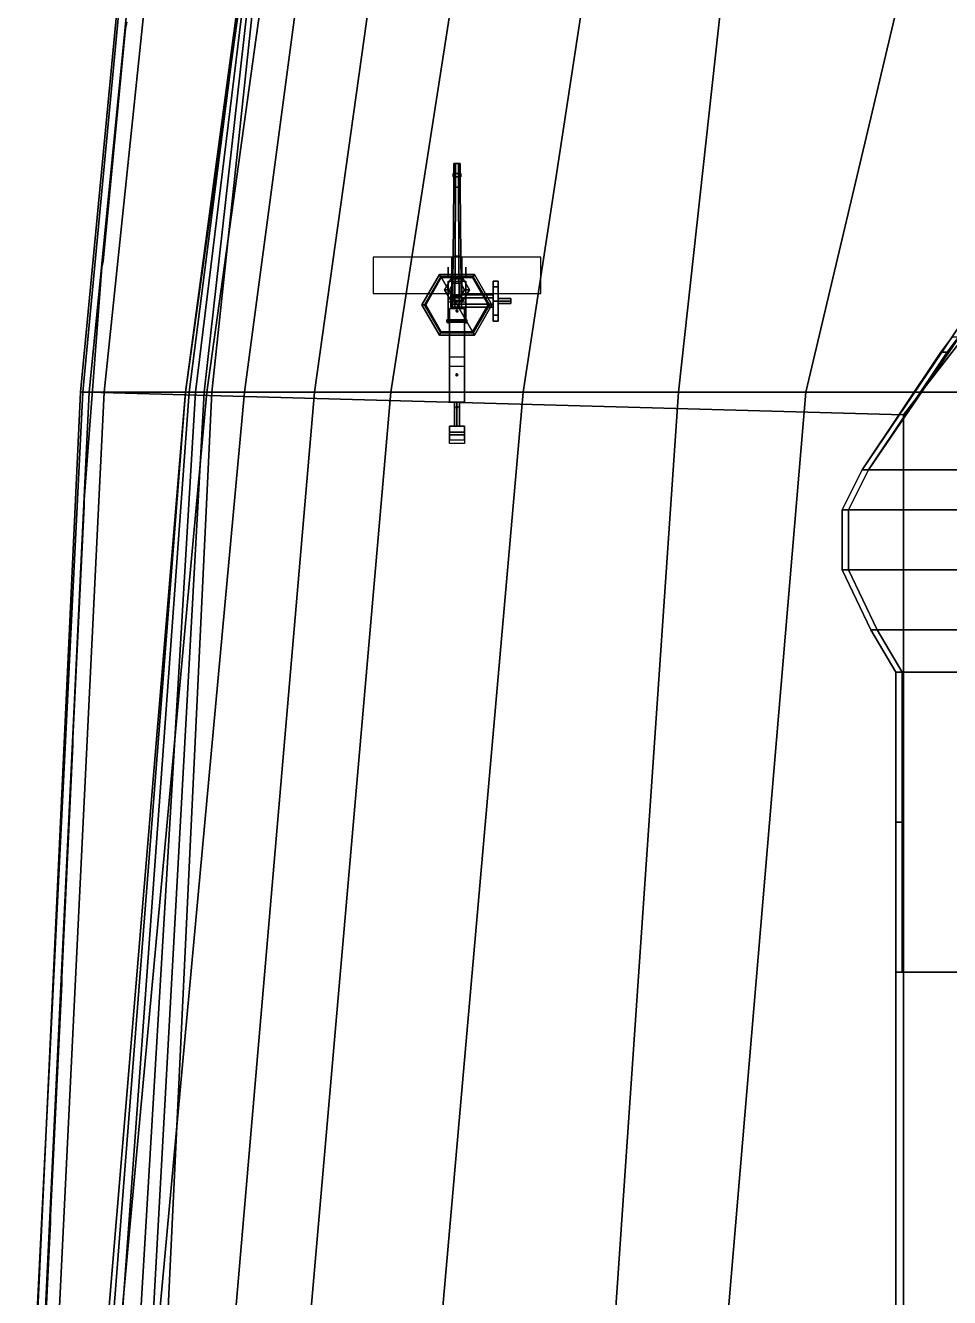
# Model space of a CAD drawing. Header units: millimetres. Extents: x -12 to 12, y -117 to 93.
# Drawn here: x -10.85 to -3.46, y 30.88 to 41.05 of the extents above; entities that cross this region are included whole.
import ezdxf

# ---------------------------------------------------------------- set-up
doc = ezdxf.new("R2010")
doc.units = ezdxf.units.MM
doc.header["$MEASUREMENT"] = 0
for name, color, linetype in [('barrel', 1, 'Continuous'), ('railings', 6, 'Continuous'), ('sleeve', 5, 'Continuous'), ('supersctucture', 3, 'Continuous'), ('turret', 2, 'Continuous')]:
    doc.layers.add(name, color=color, linetype=linetype)

msp = doc.modelspace()

# ---------------------------------------------------------------- linework, layer by layer
for points in [[(-9.46, 47.04, 6.12), (-9.56, 47.04, 5.92), (-10.41, 38.12, 5.7), (-10.34, 38.12, 6.03)], [(-9.56, 47.04, 5.92), (-9.55, 47.04, 5.74), (-10.39, 38.12, 5.5), (-10.41, 38.12, 5.7)], [(-9.55, 47.04, 5.74), (-9.29, 47.04, 4.57), (-10.22, 38.12, 4.57), (-10.39, 38.12, 5.5)], [(-9.29, 47.04, 4.57), (-8.41, 47.04, 1.11), (-9.36, 38.12, 1.11), (-10.22, 38.12, 4.57)], [(-8.33, 47.04, -1.35), (-8.16, 47.04, -2.68), (-9.4, 38.12, -2.68), (-9.57, 38.12, -1.51)], [(-8.4, 47.04, -0.06), (-8.37, 47.04, -0.58), (-9.57, 38.12, -0.89), (-9.54, 38.12, -0.06)], [(-8.37, 47.04, -0.58), (-8.33, 47.04, -1.35), (-9.57, 38.12, -1.51), (-9.57, 38.12, -0.89)], [(-8.4, 47.04, -0.06), (-8.4, 47.04, -0.06), (-9.54, 38.12, -0.06), (-9.49, 38.12, 0.39)], [(-8.42, 47.04, 0.7), (-8.4, 47.04, -0.06), (-9.49, 38.12, 0.39), (-9.42, 38.12, 0.7)], [(-8.41, 47.04, 1.11), (-8.42, 47.04, 0.7), (-9.42, 38.12, 0.7), (-9.36, 38.12, 1.11)], [(-8.16, 47.04, -2.68), (-7.91, 47.04, -3.56), (-9.1, 38.12, -3.61), (-9.4, 38.12, -2.68)], [(-7.91, 47.04, -3.56), (-7.29, 47.04, -4.7), (-8.54, 38.12, -4.7), (-9.1, 38.12, -3.61)], [(-7.29, 47.04, -4.7), (-6.54, 47.04, -5.53), (-7.93, 38.12, -5.44), (-8.54, 38.12, -4.7)], [(-6.54, 47.04, -5.53), (-5.51, 47.04, -6.24), (-6.87, 38.12, -6.24), (-7.93, 38.12, -5.44)], [(-5.51, 47.04, -6.24), (-4.65, 47.04, -6.62), (-5.63, 38.12, -6.77), (-6.87, 38.12, -6.24)], [(-4.65, 47.04, -6.62), (-2.5, 47.04, -7.02), (-4.61, 38.12, -7.02), (-5.63, 38.12, -6.77)], [(0, 38.12, -7.11), (-4.61, 38.12, -7.02), (-2.5, 47.04, -7.02), (0, 47.04, -7.11)], [(-4.16, 37.5, 9.45), (-2.03, 40.65, 9.45), (2.03, 40.65, 9.45), (4.16, 37.5, 9.45)], [(-4.16, 37.5, 9.55), (-2.03, 40.65, 9.55), (-2.03, 40.65, 9.45), (-4.16, 37.5, 9.45)], [(4.11, 37.5, 9.55), (1.99, 40.6, 9.55), (-1.99, 40.6, 9.55), (-4.11, 37.5, 9.55)], [(-7.65, 38.82, 6.11), (-7.525, 39.037, 6.11), (-7.54, 39.062, 6.08), (-7.68, 38.82, 6.08)], [(-7.54, 39.062, 6.03), (-7.68, 38.82, 6.03), (-7.68, 38.82, 6.08), (-7.54, 39.062, 6.08)], [(-7.525, 39.037, 6.11), (-7.65, 38.82, 6.11), (-7.65, 38.82, 6.72), (-7.525, 39.037, 6.72)], [(-7.525, 39.037, 6.11), (-7.275, 39.037, 6.11), (-7.26, 39.062, 6.08), (-7.54, 39.062, 6.08)], [(-7.26, 39.062, 6.03), (-7.54, 39.062, 6.03), (-7.54, 39.062, 6.08), (-7.26, 39.062, 6.08)], [(-7.275, 39.037, 6.11), (-7.525, 39.037, 6.11), (-7.525, 39.037, 6.72), (-7.275, 39.037, 6.72)], [(-7.275, 39.037, 6.11), (-7.15, 38.82, 6.11), (-7.12, 38.82, 6.08), (-7.26, 39.062, 6.08)], [(-7.15, 38.82, 6.11), (-7.275, 39.037, 6.11), (-7.275, 39.037, 6.72), (-7.15, 38.82, 6.72)], [(-7.12, 38.82, 6.03), (-7.26, 39.062, 6.03), (-7.26, 39.062, 6.08), (-7.12, 38.82, 6.08)], [(-7.525, 38.603, 6.11), (-7.65, 38.82, 6.11), (-7.68, 38.82, 6.08), (-7.54, 38.578, 6.08)], [(-7.68, 38.82, 6.03), (-7.54, 38.578, 6.03), (-7.54, 38.578, 6.08), (-7.68, 38.82, 6.08)], [(-7.65, 38.82, 6.11), (-7.525, 38.603, 6.11), (-7.525, 38.603, 6.72), (-7.65, 38.82, 6.72)], [(-7.275, 38.603, 6.11), (-7.15, 38.82, 6.11), (-7.15, 38.82, 6.72), (-7.275, 38.603, 6.72)], [(-7.15, 38.82, 6.11), (-7.275, 38.603, 6.11), (-7.26, 38.578, 6.08), (-7.12, 38.82, 6.08)], [(-7.26, 38.578, 6.03), (-7.12, 38.82, 6.03), (-7.12, 38.82, 6.08), (-7.26, 38.578, 6.08)], [(-7.275, 38.603, 6.11), (-7.525, 38.603, 6.11), (-7.54, 38.578, 6.08), (-7.26, 38.578, 6.08)], [(-7.54, 38.578, 6.03), (-7.26, 38.578, 6.03), (-7.26, 38.578, 6.08), (-7.54, 38.578, 6.08)], [(-7.525, 38.603, 6.11), (-7.275, 38.603, 6.11), (-7.275, 38.603, 6.72), (-7.525, 38.603, 6.72)], [(-3.53, 38.44, 11.39), (-3.48, 38.44, 11.39), (-3.39, 38.56, 11.58), (-3.44, 38.56, 11.58)], [(-3.44, 38.56, 11.58), (-3.443, 38.56, 9.55), (-3.524, 38.44, 9.55), (-3.53, 38.44, 11.39)], [(-3.48, 38.44, 11.39), (-3.48, 38.44, 9.55), (-3.39, 38.56, 9.55), (-3.39, 38.56, 11.58)], [(-4.16, 37.5, 11.39), (-4.11, 37.5, 11.39), (-3.48, 38.44, 11.39), (-3.53, 38.44, 11.39)], [(-3.53, 38.44, 11.39), (-3.524, 38.44, 9.55), (-4.16, 37.5, 9.55), (-4.16, 37.5, 11.39)], [(-4.11, 37.5, 11.39), (-4.11, 37.5, 9.55), (-3.48, 38.44, 9.55), (-3.48, 38.44, 11.39)], [(-10.39, 38.12, 5.5), (-10.22, 38.12, 4.57), (-10.67, 28.89, 4.57), (-10.85, 28.89, 5.5)], [(-10.41, 38.12, 5.7), (-10.39, 38.12, 5.5), (-10.85, 28.89, 5.5), (-10.84, 28.89, 5.7)], [(-10.34, 38.12, 6.03), (-10.41, 38.12, 5.7), (-10.84, 28.89, 5.7), (-10.78, 28.89, 6)], [(-10.22, 38.12, 4.57), (-9.36, 38.12, 1.11), (-9.8, 28.89, 1.01), (-10.67, 28.89, 4.57)], [(-9.57, 38.12, -1.51), (-9.4, 38.12, -2.68), (-10.25, 28.89, -2.68), (-10.34, 28.89, -1.97)], [(-9.57, 38.12, -0.89), (-9.57, 38.12, -1.51), (-10.34, 28.89, -1.32), (-10.29, 28.89, -0.83)], [(-9.57, 38.12, -1.51), (-9.57, 38.12, -1.51), (-10.34, 28.89, -1.97), (-10.34, 28.89, -1.32)], [(-9.54, 38.12, -0.06), (-9.57, 38.12, -0.89), (-10.29, 28.89, -0.83), (-10.21, 28.89, -0.06)], [(-9.4, 38.12, -2.68), (-9.1, 38.12, -3.61), (-9.95, 28.89, -3.61), (-10.25, 28.89, -2.68)], [(-9.49, 38.12, 0.39), (-9.54, 38.12, -0.06), (-10.21, 28.89, -0.06), (-10.04, 28.89, 0.39)], [(-9.42, 38.12, 0.7), (-9.49, 38.12, 0.39), (-10.04, 28.89, 0.39), (-9.93, 28.89, 0.7)], [(-9.1, 38.12, -3.61), (-8.54, 38.12, -4.7), (-9.33, 28.89, -4.83), (-9.95, 28.89, -3.61)], [(-9.36, 38.12, 1.11), (-9.42, 38.12, 0.7), (-9.93, 28.89, 0.7), (-9.8, 28.89, 1.01)], [(-8.54, 38.12, -4.7), (-7.93, 38.12, -5.44), (-8.73, 28.89, -5.52), (-9.33, 28.89, -4.83)], [(-7.93, 38.12, -5.44), (-6.87, 38.12, -6.24), (-7.68, 28.89, -6.31), (-8.73, 28.89, -5.52)], [(-6.87, 38.12, -6.24), (-5.63, 38.12, -6.77), (-6.26, 28.89, -6.94), (-7.68, 28.89, -6.31)], [(-5.63, 38.12, -6.77), (-4.61, 38.12, -7.02), (-5.39, 28.89, -7.08), (-6.26, 28.89, -6.94)], [(0, 28.89, -7.11), (-5.39, 28.89, -7.08), (-4.61, 38.12, -7.02), (0, 38.12, -7.11)], [(-4.32, 37.18, 9.45), (-4.16, 37.5, 9.45), (4.16, 37.5, 9.45), (4.32, 37.18, 9.45)], [(-4.32, 37.18, 11.39), (-4.27, 37.18, 11.39), (-4.11, 37.5, 11.39), (-4.16, 37.5, 11.39)], [(-4.16, 37.5, 11.39), (-4.16, 37.5, 9.45), (-4.32, 37.18, 9.45), (-4.32, 37.18, 11.39)], [(4.11, 37.5, 9.55), (-4.11, 37.5, 9.55), (-4.27, 37.18, 9.55), (4.27, 37.18, 9.55)], [(-4.27, 37.18, 11.39), (-4.27, 37.18, 9.55), (-4.11, 37.5, 9.55), (-4.11, 37.5, 11.39)], [(-4.32, 36.7, 9.45), (-4.32, 37.18, 9.45), (4.32, 37.18, 9.45), (4.32, 36.7, 9.45)], [(-4.32, 36.7, 11.39), (-4.27, 36.7, 11.39), (-4.27, 37.18, 11.39), (-4.32, 37.18, 11.39)], [(-4.32, 37.18, 11.39), (-4.32, 37.18, 9.45), (-4.32, 36.7, 9.45), (-4.32, 36.7, 11.39)], [(4.27, 37.18, 9.55), (-4.27, 37.18, 9.55), (-4.27, 36.7, 9.55), (4.27, 36.7, 9.55)], [(-4.27, 36.7, 11.39), (-4.27, 36.7, 9.55), (-4.27, 37.18, 9.55), (-4.27, 37.18, 11.39)], [(-4.09, 36.22, 9.45), (-4.32, 36.7, 9.45), (4.32, 36.7, 9.45), (4.09, 36.22, 9.45)], [(-4.09, 36.22, 11.39), (-4.04, 36.22, 11.39), (-4.27, 36.7, 11.39), (-4.32, 36.7, 11.39)], [(-4.32, 36.7, 11.39), (-4.32, 36.7, 9.45), (-4.09, 36.22, 9.45), (-4.09, 36.22, 11.39)], [(4.27, 36.7, 9.55), (-4.27, 36.7, 9.55), (-4.04, 36.22, 9.55), (4.04, 36.22, 9.55)], [(-4.04, 36.22, 11.39), (-4.04, 36.22, 9.55), (-4.27, 36.7, 9.55), (-4.27, 36.7, 11.39)], [(-3.89, 35.88, 9.45), (-4.09, 36.22, 9.45), (4.09, 36.22, 9.45), (3.89, 35.88, 9.45)], [(-3.89, 35.88, 11.39), (-3.84, 35.88, 11.39), (-4.04, 36.22, 11.39), (-4.09, 36.22, 11.39)], [(-4.09, 36.22, 11.39), (-4.09, 36.22, 9.45), (-3.89, 35.88, 9.45), (-3.89, 35.88, 11.39)], [(4.04, 36.22, 9.55), (-4.04, 36.22, 9.55), (-3.84, 35.88, 9.55), (3.84, 35.88, 9.55)], [(-3.84, 35.88, 11.39), (-3.84, 35.88, 9.55), (-4.04, 36.22, 9.55), (-4.04, 36.22, 11.39)], [(-3.89, 30.68, 9.45), (-3.89, 35.88, 9.45), (3.89, 35.88, 9.45), (3.89, 30.68, 9.45)], [(-3.89, 30.68, 9.55), (-3.89, 35.88, 9.55), (-3.89, 35.88, 9.45), (-3.89, 30.68, 9.45)], [(-3.89, 34.68, 11.39), (-3.84, 34.68, 11.39), (-3.84, 35.88, 11.39), (-3.89, 35.88, 11.39)], [(-3.89, 35.88, 11.39), (-3.89, 35.88, 9.55), (-3.89, 34.68, 9.55), (-3.89, 34.68, 11.39)], [(3.84, 35.88, 9.55), (-3.84, 35.88, 9.55), (-3.84, 33.48, 9.55), (3.84, 33.48, 9.55)], [(-3.84, 34.68, 11.39), (-3.84, 34.68, 9.55), (-3.84, 35.88, 9.55), (-3.84, 35.88, 11.39)], [(-3.89, 34.68, 11.08), (-3.84, 34.68, 11.08), (-3.84, 34.68, 11.39), (-3.89, 34.68, 11.39)], [(-3.89, 33.48, 11.08), (-3.84, 33.48, 11.08), (-3.84, 34.68, 11.08), (-3.89, 34.68, 11.08)], [(-3.89, 34.68, 11.08), (-3.89, 34.68, 9.55), (-3.89, 33.48, 9.55), (-3.89, 33.48, 11.08)], [(-3.84, 33.48, 11.08), (-3.84, 33.48, 9.55), (-3.84, 34.68, 9.55), (-3.84, 34.68, 11.08)], [(-3.89, 33.48, 9.55), (-3.84, 33.48, 9.55), (-3.84, 33.48, 11.08), (-3.89, 33.48, 11.08)], [(3.89, 33.48, 9.55), (-3.89, 33.48, 9.55), (-3.89, 30.68, 9.55), (3.89, 30.68, 9.55)]]:
    msp.add_3dface(points)
at = {"layer": 'barrel'}
for points in [[(-7.387, 39.95, 7.068), (-7.412, 39.95, 7.068), (-7.425, 39.95, 7.09), (-7.375, 39.95, 7.09)], [(-7.375, 39.95, 7.09), (-7.425, 39.95, 7.09), (-7.412, 39.95, 7.112), (-7.387, 39.95, 7.112)], [(-7.425, 39.95, 7.09), (-7.412, 39.95, 7.068), (-7.412, 39.76, 7.068), (-7.425, 39.76, 7.09)], [(-7.412, 39.95, 7.112), (-7.425, 39.95, 7.09), (-7.425, 39.76, 7.09), (-7.412, 39.76, 7.112)], [(-7.412, 39.95, 7.068), (-7.387, 39.95, 7.068), (-7.387, 39.76, 7.068), (-7.412, 39.76, 7.068)], [(-7.387, 39.95, 7.112), (-7.412, 39.95, 7.112), (-7.412, 39.76, 7.112), (-7.387, 39.76, 7.112)], [(-7.387, 39.95, 7.068), (-7.375, 39.95, 7.09), (-7.375, 39.76, 7.09), (-7.387, 39.76, 7.068)], [(-7.375, 39.95, 7.09), (-7.387, 39.95, 7.112), (-7.387, 39.76, 7.112), (-7.375, 39.76, 7.09)], [(-7.37, 39.87, 7.09), (-7.43, 39.87, 7.09), (-7.415, 39.87, 7.116), (-7.385, 39.87, 7.116)], [(-7.385, 39.87, 7.064), (-7.415, 39.87, 7.064), (-7.43, 39.87, 7.09), (-7.37, 39.87, 7.09)], [(-7.43, 39.87, 7.09), (-7.415, 39.87, 7.064), (-7.415, 39.845, 7.064), (-7.43, 39.845, 7.09)], [(-7.415, 39.87, 7.116), (-7.43, 39.87, 7.09), (-7.43, 39.845, 7.09), (-7.415, 39.845, 7.116)], [(-7.37, 39.845, 7.09), (-7.43, 39.845, 7.09), (-7.415, 39.845, 7.064), (-7.385, 39.845, 7.064)], [(-7.385, 39.845, 7.116), (-7.415, 39.845, 7.116), (-7.43, 39.845, 7.09), (-7.37, 39.845, 7.09)], [(-7.415, 39.87, 7.064), (-7.385, 39.87, 7.064), (-7.385, 39.845, 7.064), (-7.415, 39.845, 7.064)], [(-7.385, 39.87, 7.116), (-7.415, 39.87, 7.116), (-7.415, 39.845, 7.116), (-7.385, 39.845, 7.116)], [(-7.385, 39.87, 7.064), (-7.37, 39.87, 7.09), (-7.37, 39.845, 7.09), (-7.385, 39.845, 7.064)], [(-7.37, 39.87, 7.09), (-7.385, 39.87, 7.116), (-7.385, 39.845, 7.116), (-7.37, 39.845, 7.09)], [(-7.43, 39.21, 7.09), (-7.415, 39.21, 7.116), (-7.412, 39.76, 7.112), (-7.425, 39.76, 7.09)], [(-7.415, 39.21, 7.064), (-7.43, 39.21, 7.09), (-7.425, 39.76, 7.09), (-7.412, 39.76, 7.068)], [(-7.415, 39.21, 7.116), (-7.385, 39.21, 7.116), (-7.387, 39.76, 7.112), (-7.412, 39.76, 7.112)], [(-7.385, 39.21, 7.064), (-7.415, 39.21, 7.064), (-7.412, 39.76, 7.068), (-7.387, 39.76, 7.068)], [(-7.385, 39.21, 7.116), (-7.37, 39.21, 7.09), (-7.375, 39.76, 7.09), (-7.387, 39.76, 7.112)], [(-7.37, 39.21, 7.09), (-7.385, 39.21, 7.064), (-7.387, 39.76, 7.068), (-7.375, 39.76, 7.09)], [(-7.43, 39.21, 7.09), (-7.415, 39.21, 7.064), (-7.417, 38.79, 7.06), (-7.435, 38.79, 7.09)], [(-7.415, 39.21, 7.116), (-7.43, 39.21, 7.09), (-7.435, 38.79, 7.09), (-7.417, 38.79, 7.12)], [(-7.415, 39.21, 7.064), (-7.385, 39.21, 7.064), (-7.382, 38.79, 7.06), (-7.417, 38.79, 7.06)], [(-7.385, 39.21, 7.116), (-7.415, 39.21, 7.116), (-7.417, 38.79, 7.12), (-7.382, 38.79, 7.12)], [(-7.385, 39.21, 7.064), (-7.37, 39.21, 7.09), (-7.365, 38.79, 7.09), (-7.382, 38.79, 7.06)], [(-7.37, 39.21, 7.09), (-7.385, 39.21, 7.116), (-7.382, 38.79, 7.12), (-7.365, 38.79, 7.09)]]:
    msp.add_3dface(points, dxfattribs=at)
at = {"layer": 'railings'}
for points in [[(-10.05, 41.03, 7.16), (-10.05, 41.03, 7.21), (-10.23, 39.17, 7.21), (-10.23, 39.17, 7.16)], [(-10.23, 39.17, 7.16), (-10.23, 39.17, 7.21), (-10.05, 41.03, 7.21), (-10.05, 41.03, 7.16)], [(-10.23, 39.17, 6.64), (-10.23, 39.17, 6.69), (-10.05, 41.03, 6.69), (-10.05, 41.03, 6.64)], [(-10.05, 41.03, 6.64), (-10.05, 41.03, 6.69), (-10.23, 39.17, 6.69), (-10.23, 39.17, 6.64)], [(-10.05, 41.03, 7.21), (-10.04, 41.08, 7.21), (-10.04, 41.08, 6.03), (-10.05, 41.03, 6.03)], [(-10.05, 41.03, 6.03), (-10.04, 41.08, 6.03), (-10.04, 41.08, 7.21), (-10.05, 41.03, 7.21)], [(-10.24, 39.12, 7.16), (-10.24, 39.12, 7.21), (-10.38, 37.26, 7.2), (-10.38, 37.26, 7.15)], [(-10.38, 37.26, 7.15), (-10.38, 37.26, 7.2), (-10.24, 39.12, 7.21), (-10.24, 39.12, 7.16)], [(-10.38, 37.26, 6.63), (-10.38, 37.26, 6.68), (-10.24, 39.12, 6.69), (-10.24, 39.12, 6.64)], [(-10.24, 39.12, 6.64), (-10.24, 39.12, 6.69), (-10.38, 37.26, 6.68), (-10.38, 37.26, 6.63)], [(-10.24, 39.12, 7.21), (-10.23, 39.17, 7.21), (-10.23, 39.17, 6.03), (-10.24, 39.12, 6.03)], [(-10.24, 39.12, 6.03), (-10.23, 39.17, 6.03), (-10.23, 39.17, 7.21), (-10.24, 39.12, 7.21)], [(-10.38, 37.21, 6.02), (-10.38, 37.26, 6.02), (-10.38, 37.26, 7.2), (-10.38, 37.21, 7.2)], [(-10.38, 37.21, 7.2), (-10.38, 37.26, 7.2), (-10.38, 37.26, 6.02), (-10.38, 37.21, 6.02)], [(-10.47, 35.35, 7.15), (-10.47, 35.35, 7.2), (-10.38, 37.21, 7.2), (-10.38, 37.21, 7.15)], [(-10.38, 37.21, 7.15), (-10.38, 37.21, 7.2), (-10.47, 35.35, 7.2), (-10.47, 35.35, 7.15)], [(-10.38, 37.21, 6.63), (-10.38, 37.21, 6.68), (-10.47, 35.35, 6.68), (-10.47, 35.35, 6.63)], [(-10.47, 35.35, 6.63), (-10.47, 35.35, 6.68), (-10.38, 37.21, 6.68), (-10.38, 37.21, 6.63)], [(-10.47, 35.3, 6.02), (-10.47, 35.35, 6.02), (-10.47, 35.35, 7.2), (-10.47, 35.3, 7.2)], [(-10.47, 35.3, 7.2), (-10.47, 35.35, 7.2), (-10.47, 35.35, 6.02), (-10.47, 35.3, 6.02)], [(-10.56, 33.44, 7.14), (-10.56, 33.44, 7.19), (-10.47, 35.3, 7.2), (-10.47, 35.3, 7.15)], [(-10.47, 35.3, 7.15), (-10.47, 35.3, 7.2), (-10.56, 33.44, 7.19), (-10.56, 33.44, 7.14)], [(-10.47, 35.3, 6.63), (-10.47, 35.3, 6.68), (-10.56, 33.44, 6.67), (-10.56, 33.44, 6.62)], [(-10.56, 33.44, 6.62), (-10.56, 33.44, 6.67), (-10.47, 35.3, 6.68), (-10.47, 35.3, 6.63)], [(-10.65, 31.53, 7.13), (-10.65, 31.53, 7.18), (-10.56, 33.39, 7.19), (-10.56, 33.39, 7.14)], [(-10.56, 33.39, 7.14), (-10.56, 33.39, 7.19), (-10.65, 31.53, 7.18), (-10.65, 31.53, 7.13)], [(-10.56, 33.39, 6.62), (-10.56, 33.39, 6.67), (-10.65, 31.53, 6.66), (-10.65, 31.53, 6.61)], [(-10.65, 31.53, 6.61), (-10.65, 31.53, 6.66), (-10.56, 33.39, 6.67), (-10.56, 33.39, 6.62)], [(-10.56, 33.39, 6.01), (-10.56, 33.44, 6.01), (-10.56, 33.44, 7.19), (-10.56, 33.39, 7.19)], [(-10.56, 33.39, 7.19), (-10.56, 33.44, 7.19), (-10.56, 33.44, 6.01), (-10.56, 33.39, 6.01)], [(-10.65, 31.48, 7.13), (-10.65, 31.48, 7.18), (-10.74, 29.62, 7.18), (-10.74, 29.62, 7.13)], [(-10.74, 29.62, 7.13), (-10.74, 29.62, 7.18), (-10.65, 31.48, 7.18), (-10.65, 31.48, 7.13)], [(-10.74, 29.62, 6.61), (-10.74, 29.62, 6.66), (-10.65, 31.48, 6.66), (-10.65, 31.48, 6.61)], [(-10.65, 31.48, 6.61), (-10.65, 31.48, 6.66), (-10.74, 29.62, 6.66), (-10.74, 29.62, 6.61)], [(-10.65, 31.48, 7.18), (-10.65, 31.53, 7.18), (-10.65, 31.53, 6), (-10.65, 31.48, 6)], [(-10.65, 31.48, 6), (-10.65, 31.53, 6), (-10.65, 31.53, 7.18), (-10.65, 31.48, 7.18)]]:
    msp.add_3dface(points, dxfattribs=at)
at = {"layer": 'sleeve'}
for points in [[(-7.34, 38.79, 7.06), (-7.34, 38.7, 7.01), (-7.46, 38.7, 7.01), (-7.46, 38.79, 7.06)], [(-7.34, 38.79, 7.12), (-7.34, 38.79, 7.06), (-7.46, 38.79, 7.06), (-7.46, 38.79, 7.12)], [(-7.46, 38.79, 7.06), (-7.46, 38.7, 7.01), (-7.46, 38.7, 7.16), (-7.46, 38.79, 7.12)], [(-7.46, 38.79, 7.12), (-7.46, 38.7, 7.16), (-7.34, 38.7, 7.16), (-7.34, 38.79, 7.12)], [(-7.41, 38.77, 7.26), (-7.4, 38.76, 7.26), (-7.39, 38.77, 7.26), (-7.4, 38.78, 7.26)], [(-7.4, 38.78, 7.12), (-7.41, 38.77, 7.12), (-7.41, 38.77, 7.26), (-7.4, 38.78, 7.26)], [(-7.39, 38.77, 7.12), (-7.4, 38.78, 7.12), (-7.4, 38.78, 7.26), (-7.39, 38.77, 7.26)], [(-7.34, 38.7, 7.16), (-7.34, 38.7, 7.01), (-7.34, 38.79, 7.06), (-7.34, 38.79, 7.12)], [(-7.48, 38.68, 7.09), (-7.48, 38.69, 7.1), (-7.48, 38.7, 7.09), (-7.48, 38.69, 7.08)], [(-7.32, 38.7, 7.09), (-7.32, 38.69, 7.08), (-7.48, 38.69, 7.08), (-7.48, 38.7, 7.09)], [(-7.32, 38.69, 7.1), (-7.32, 38.7, 7.09), (-7.48, 38.7, 7.09), (-7.48, 38.69, 7.1)], [(-7.32, 38.69, 7.08), (-7.32, 38.68, 7.09), (-7.48, 38.68, 7.09), (-7.48, 38.69, 7.08)], [(-7.32, 38.68, 7.09), (-7.32, 38.69, 7.1), (-7.48, 38.69, 7.1), (-7.48, 38.68, 7.09)], [(-7.34, 38.7, 7.01), (-7.34, 38.04, 7.01), (-7.46, 38.04, 7.01), (-7.46, 38.7, 7.01)], [(-7.46, 38.7, 7.16), (-7.46, 38.04, 7.16), (-7.34, 38.04, 7.16), (-7.34, 38.7, 7.16)], [(-7.46, 38.7, 7.01), (-7.46, 38.04, 7.01), (-7.46, 38.04, 7.16), (-7.46, 38.7, 7.16)], [(-7.41, 38.77, 7.12), (-7.4, 38.76, 7.13), (-7.4, 38.76, 7.26), (-7.41, 38.77, 7.26)], [(-7.4, 38.76, 7.13), (-7.39, 38.77, 7.12), (-7.39, 38.77, 7.26), (-7.4, 38.76, 7.26)], [(-7.34, 38.04, 7.16), (-7.34, 38.04, 7.01), (-7.34, 38.7, 7.01), (-7.34, 38.7, 7.16)], [(-7.32, 38.69, 7.08), (-7.32, 38.7, 7.09), (-7.32, 38.69, 7.1), (-7.32, 38.68, 7.09)], [(-7.46, 38.4, 7.16), (-7.46, 38.33, 7.28), (-7.34, 38.33, 7.28), (-7.34, 38.4, 7.16)], [(-7.41, 38.26, 7.33), (-7.4, 38.25, 7.33), (-7.39, 38.26, 7.33), (-7.4, 38.27, 7.33)], [(-7.4, 38.27, 7.16), (-7.41, 38.26, 7.16), (-7.41, 38.26, 7.33), (-7.4, 38.27, 7.33)], [(-7.41, 38.26, 7.16), (-7.4, 38.25, 7.16), (-7.4, 38.25, 7.33), (-7.41, 38.26, 7.33)], [(-7.39, 38.26, 7.16), (-7.4, 38.27, 7.16), (-7.4, 38.27, 7.33), (-7.39, 38.26, 7.33)], [(-7.4, 38.25, 7.16), (-7.39, 38.26, 7.16), (-7.39, 38.26, 7.33), (-7.4, 38.25, 7.33)], [(-7.46, 38.04, 7.16), (-7.46, 38.04, 7.01), (-7.34, 38.04, 7.01), (-7.34, 38.04, 7.16)], [(-7.42, 38.04, 7.08), (-7.4, 38.04, 7.06), (-7.4, 37.85, 7.06), (-7.42, 37.85, 7.08)], [(-7.4, 38.04, 7.1), (-7.42, 38.04, 7.08), (-7.42, 37.85, 7.08), (-7.4, 37.85, 7.1)], [(-7.4, 38.01, 7.01), (-7.39, 38, 7.01), (-7.4, 37.99, 7.01), (-7.41, 38, 7.01)], [(-7.41, 38, 7.21), (-7.4, 37.99, 7.21), (-7.39, 38, 7.21), (-7.4, 38.01, 7.21)], [(-7.4, 38.01, 7.01), (-7.41, 38, 7.01), (-7.41, 38, 7.21), (-7.4, 38.01, 7.21)], [(-7.41, 38, 7.01), (-7.4, 37.99, 7.01), (-7.4, 37.99, 7.21), (-7.41, 38, 7.21)], [(-7.4, 38.04, 7.06), (-7.38, 38.04, 7.08), (-7.38, 37.85, 7.08), (-7.4, 37.85, 7.06)], [(-7.38, 38.04, 7.08), (-7.4, 38.04, 7.1), (-7.4, 37.85, 7.1), (-7.38, 37.85, 7.08)], [(-7.39, 38, 7.01), (-7.4, 38.01, 7.01), (-7.4, 38.01, 7.21), (-7.39, 38, 7.21)], [(-7.4, 37.99, 7.01), (-7.39, 38, 7.01), (-7.39, 38, 7.21), (-7.4, 37.99, 7.21)], [(-7.46, 37.85, 7.03), (-7.46, 37.8, 6.96), (-7.34, 37.8, 6.96), (-7.34, 37.85, 7.03)], [(-7.46, 37.78, 7.18), (-7.46, 37.85, 7.11), (-7.34, 37.85, 7.11), (-7.34, 37.78, 7.18)], [(-7.46, 37.85, 7.11), (-7.46, 37.85, 7.03), (-7.34, 37.85, 7.03), (-7.34, 37.85, 7.11)], [(-7.46, 37.8, 6.96), (-7.46, 37.74, 6.93), (-7.34, 37.74, 6.93), (-7.34, 37.8, 6.96)], [(-7.46, 37.71, 7.18), (-7.46, 37.78, 7.18), (-7.34, 37.78, 7.18), (-7.34, 37.71, 7.18)]]:
    msp.add_3dface(points, dxfattribs=at)
at = {"layer": 'supersctucture'}
for points in [[(-1.97, 40.34, 6.03), (-9.46, 47.04, 6.12), (-10.34, 38.12, 6.03), (-3.83, 37.94, 6.03)], [(-1.97, 40.34, 6.03), (-2.75, 44.077, 6.09), (-2.75, 44.077, 6.09), (-9.46, 47.04, 6.12)], [(-1.97, 40.34, 9.45), (-1.97, 40.34, 6.03), (-3.83, 37.94, 6.03), (-3.83, 37.94, 9.45)], [(-10.34, 38.12, 6.03), (-10.78, 28.89, 6), (-3.83, 28.89, 6), (-3.83, 37.94, 6.03)], [(-3.83, 37.94, 6.03), (-3.83, 28.89, 6), (-3.83, 28.89, 9.45), (-3.83, 37.94, 9.45)]]:
    msp.add_3dface(points, dxfattribs=at)
at = {"layer": 'turret'}
for points in [[(-7.44, 39.2, 6.45), (-8.07, 39.2, 6.45), (-8.07, 38.91, 7.41), (-7.44, 38.91, 7.41)], [(-7.36, 39.2, 6.45), (-7.44, 39.2, 6.45), (-7.44, 39.04, 6.98), (-7.36, 39.04, 6.98)], [(-6.73, 39.2, 6.45), (-7.36, 39.2, 6.45), (-7.36, 38.91, 7.41), (-6.73, 38.91, 7.41)], [(-7.47, 39.04, 6.72), (-7.47, 39.12, 6.71), (-7.47, 39.09, 6.81), (-7.47, 39.04, 6.76)], [(-7.33, 39.04, 6.72), (-7.33, 39.12, 6.71), (-7.33, 39.09, 6.81), (-7.33, 39.04, 6.76)], [(-7.53, 38.595, 6.72), (-7.66, 38.82, 6.72), (-7.53, 39.045, 6.72), (-7.27, 38.595, 6.72)], [(-7.66, 38.82, 6.76), (-7.53, 38.595, 6.76), (-7.27, 38.595, 6.76), (-7.53, 39.045, 6.76)], [(-7.53, 39.045, 6.72), (-7.66, 38.82, 6.72), (-7.66, 38.82, 6.76), (-7.53, 39.045, 6.76)], [(-7.27, 38.595, 6.72), (-7.53, 39.045, 6.72), (-7.27, 39.045, 6.72), (-7.14, 38.82, 6.72)], [(-7.53, 39.045, 6.76), (-7.27, 38.595, 6.76), (-7.14, 38.82, 6.76), (-7.27, 39.045, 6.76)], [(-7.27, 39.045, 6.72), (-7.53, 39.045, 6.72), (-7.53, 39.045, 6.76), (-7.27, 39.045, 6.76)], [(-7.45, 39.027, 6.76), (-7.5, 38.94, 6.76), (-7.5, 38.94, 6.85), (-7.45, 39.027, 6.85)], [(-7.46, 38.94, 6.89), (-7.43, 38.992, 6.89), (-7.45, 39.027, 6.85), (-7.5, 38.94, 6.85)], [(-7.47, 38.84, 6.91), (-7.47, 39.01, 6.91), (-7.47, 39.01, 6.94), (-7.47, 38.86, 6.98)], [(-7.47, 38.84, 6.91), (-7.47, 39.01, 6.91), (-7.33, 39.01, 6.91), (-7.33, 38.84, 6.91)], [(-7.43, 38.992, 6.89), (-7.46, 38.94, 6.89), (-7.46, 38.94, 6.91), (-7.43, 38.992, 6.91)], [(-7.35, 39.027, 6.76), (-7.45, 39.027, 6.76), (-7.45, 39.027, 6.85), (-7.35, 39.027, 6.85)], [(-7.43, 38.992, 6.89), (-7.37, 38.992, 6.89), (-7.35, 39.027, 6.85), (-7.45, 39.027, 6.85)], [(-7.37, 38.992, 6.89), (-7.43, 38.992, 6.89), (-7.43, 38.992, 6.91), (-7.37, 38.992, 6.91)], [(-7.37, 38.992, 6.89), (-7.34, 38.94, 6.89), (-7.3, 38.94, 6.85), (-7.35, 39.027, 6.85)], [(-7.34, 38.94, 6.89), (-7.37, 38.992, 6.89), (-7.37, 38.992, 6.91), (-7.34, 38.94, 6.91)], [(-7.3, 38.94, 6.76), (-7.35, 39.027, 6.76), (-7.35, 39.027, 6.85), (-7.3, 38.94, 6.85)], [(-7.33, 38.84, 6.91), (-7.33, 39.01, 6.91), (-7.33, 39.01, 6.94), (-7.33, 38.86, 6.98)], [(-7.14, 38.82, 6.72), (-7.27, 39.045, 6.72), (-7.27, 39.045, 6.76), (-7.14, 38.82, 6.76)], [(-7.11, 38.85, 6.96), (-7.11, 38.963, 6.913), (-7.11, 39.01, 6.8), (-7.11, 38.737, 6.913)], [(-7.11, 39.01, 6.8), (-7.11, 38.963, 6.913), (-7.07, 38.963, 6.913), (-7.07, 39.01, 6.8)], [(-7.11, 38.737, 6.913), (-7.11, 39.01, 6.8), (-7.11, 38.963, 6.687), (-7.11, 38.69, 6.8)], [(-7.11, 38.963, 6.687), (-7.11, 39.01, 6.8), (-7.07, 39.01, 6.8), (-7.07, 38.963, 6.687)], [(-7.07, 38.737, 6.913), (-7.07, 39.01, 6.8), (-7.07, 38.963, 6.913), (-7.07, 38.85, 6.96)], [(-7.07, 38.69, 6.8), (-7.07, 38.963, 6.687), (-7.07, 39.01, 6.8), (-7.07, 38.737, 6.913)], [(-7.5, 38.94, 6.76), (-7.45, 38.853, 6.76), (-7.45, 38.853, 6.85), (-7.5, 38.94, 6.85)], [(-7.43, 38.888, 6.89), (-7.46, 38.94, 6.89), (-7.5, 38.94, 6.85), (-7.45, 38.853, 6.85)], [(-7.46, 38.94, 6.89), (-7.43, 38.888, 6.89), (-7.43, 38.888, 6.91), (-7.46, 38.94, 6.91)], [(-7.45, 38.875, 6.843), (-7.45, 38.9, 6.8), (-7.45, 38.875, 6.757), (-7.45, 38.825, 6.843)], [(-7.45, 38.875, 6.757), (-7.45, 38.9, 6.8), (-7.11, 38.9, 6.8), (-7.11, 38.875, 6.757)], [(-7.45, 38.9, 6.8), (-7.45, 38.875, 6.843), (-7.11, 38.875, 6.843), (-7.11, 38.9, 6.8)], [(-7.37, 38.888, 6.89), (-7.43, 38.888, 6.89), (-7.45, 38.853, 6.85), (-7.35, 38.853, 6.85)], [(-7.43, 38.888, 6.89), (-7.37, 38.888, 6.89), (-7.37, 38.888, 6.91), (-7.43, 38.888, 6.91)], [(-7.37, 38.888, 6.89), (-7.34, 38.94, 6.89), (-7.34, 38.94, 6.91), (-7.37, 38.888, 6.91)], [(-7.34, 38.94, 6.89), (-7.37, 38.888, 6.89), (-7.35, 38.853, 6.85), (-7.3, 38.94, 6.85)], [(-7.35, 38.853, 6.76), (-7.3, 38.94, 6.76), (-7.3, 38.94, 6.85), (-7.35, 38.853, 6.85)], [(-7.11, 38.85, 6.64), (-7.11, 38.963, 6.687), (-7.07, 38.963, 6.687), (-7.07, 38.85, 6.64)], [(-7.11, 38.963, 6.913), (-7.11, 38.85, 6.96), (-7.07, 38.85, 6.96), (-7.07, 38.963, 6.913)], [(-7.11, 38.69, 6.8), (-7.11, 38.963, 6.687), (-7.11, 38.85, 6.64), (-7.11, 38.737, 6.687)], [(-7.07, 38.737, 6.687), (-7.07, 38.85, 6.64), (-7.07, 38.963, 6.687), (-7.07, 38.69, 6.8)], [(-7.66, 38.82, 6.72), (-7.53, 38.595, 6.72), (-7.53, 38.595, 6.76), (-7.66, 38.82, 6.76)], [(-7.47, 38.78, 6.95), (-7.47, 38.84, 6.91), (-7.47, 38.86, 6.98), (-7.47, 38.82, 7)], [(-7.47, 38.74, 7), (-7.47, 38.78, 6.95), (-7.47, 38.82, 7), (-7.47, 38.79, 7.07)], [(-7.47, 38.74, 7.06), (-7.47, 38.74, 7), (-7.47, 38.79, 7.07), (-7.47, 38.74, 7.09)], [(-7.45, 38.825, 6.843), (-7.45, 38.875, 6.757), (-7.45, 38.825, 6.757), (-7.45, 38.8, 6.8)], [(-7.45, 38.825, 6.757), (-7.45, 38.875, 6.757), (-7.11, 38.875, 6.757), (-7.11, 38.825, 6.757)], [(-7.45, 38.875, 6.843), (-7.45, 38.825, 6.843), (-7.11, 38.825, 6.843), (-7.11, 38.875, 6.843)], [(-7.45, 38.853, 6.76), (-7.35, 38.853, 6.76), (-7.35, 38.853, 6.85), (-7.45, 38.853, 6.85)], [(-7.45, 38.8, 6.8), (-7.45, 38.825, 6.757), (-7.11, 38.825, 6.757), (-7.11, 38.8, 6.8)], [(-7.45, 38.825, 6.843), (-7.45, 38.8, 6.8), (-7.11, 38.8, 6.8), (-7.11, 38.825, 6.843)], [(-7.33, 38.78, 6.95), (-7.33, 38.84, 6.91), (-7.33, 38.86, 6.98), (-7.33, 38.82, 7)], [(-7.33, 38.74, 7), (-7.33, 38.78, 6.95), (-7.33, 38.82, 7), (-7.33, 38.79, 7.07)], [(-7.33, 38.74, 7.06), (-7.33, 38.74, 7), (-7.33, 38.79, 7.07), (-7.33, 38.74, 7.09)], [(-7.27, 38.595, 6.72), (-7.14, 38.82, 6.72), (-7.14, 38.82, 6.76), (-7.27, 38.595, 6.76)], [(-7.11, 38.737, 6.687), (-7.11, 38.85, 6.64), (-7.07, 38.85, 6.64), (-7.07, 38.737, 6.687)], [(-7.11, 38.85, 6.96), (-7.11, 38.737, 6.913), (-7.07, 38.737, 6.913), (-7.07, 38.85, 6.96)], [(-7.07, 38.87, 6.68), (-7.07, 38.85, 6.7), (-6.97, 38.85, 6.7), (-6.97, 38.87, 6.68)], [(-7.07, 38.85, 6.66), (-7.07, 38.87, 6.68), (-6.97, 38.87, 6.68), (-6.97, 38.85, 6.66)], [(-7.07, 38.85, 6.7), (-7.07, 38.83, 6.68), (-6.97, 38.83, 6.68), (-6.97, 38.85, 6.7)], [(-7.07, 38.83, 6.68), (-7.07, 38.85, 6.66), (-6.97, 38.85, 6.66), (-6.97, 38.83, 6.68)], [(-6.97, 38.83, 6.68), (-6.97, 38.85, 6.66), (-6.97, 38.87, 6.68), (-6.97, 38.85, 6.7)], [(-7.47, 38.67, 7.07), (-7.47, 38.74, 7.06), (-7.47, 38.74, 7.09), (-7.47, 38.69, 7.12)], [(-7.33, 38.67, 7.07), (-7.33, 38.74, 7.06), (-7.33, 38.74, 7.09), (-7.33, 38.69, 7.12)], [(-7.11, 38.737, 6.913), (-7.11, 38.69, 6.8), (-7.07, 38.69, 6.8), (-7.07, 38.737, 6.913)], [(-7.11, 38.69, 6.8), (-7.11, 38.737, 6.687), (-7.07, 38.737, 6.687), (-7.07, 38.69, 6.8)], [(-7.53, 38.595, 6.72), (-7.27, 38.595, 6.72), (-7.27, 38.595, 6.76), (-7.53, 38.595, 6.76)]]:
    msp.add_3dface(points, dxfattribs=at)

doc.saveas('drawing.dxf')
